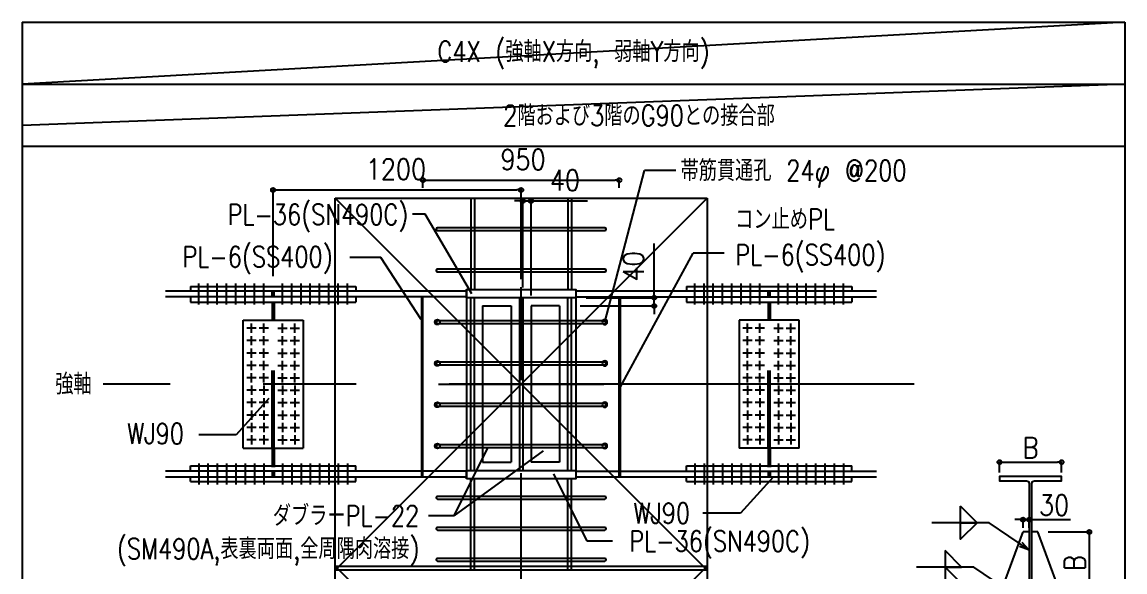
# Model space of a CAD drawing. Extents: x -668440 to 1010955, y -1678500 to 210463.
# Drawn here: x -528886 to -475522, y -465900 to -439287 of the extents above; entities that cross this region are included whole.
import ezdxf
from ezdxf.enums import TextEntityAlignment as Align

# ---------------------------------------------------------------- set-up
doc = ezdxf.new("R2010")
doc.units = 0
doc.header["$MEASUREMENT"] = 0
doc.linetypes.add('CENTER', pattern=[2, 1.25, -0.25, 0.25, -0.25])
doc.linetypes.add('DASHED1', pattern=[2.5, 1.25, -1.25])
doc.layers.get('0').update_dxf_attribs({"color": 3, "linetype": 'CONTINUOUS'})
doc.layers.get('Defpoints').update_dxf_attribs({"color": 251, "linetype": 'CONTINUOUS'})
for name, color, linetype in [('RC鉄筋', 4, 'CONTINUOUS'), ('RC鉄筋文字', 4, 'CONTINUOUS'), ('Sプレート', 1, 'CONTINUOUS'), ('Sプレート文字', 1, 'CONTINUOUS'), ('Sボルト', 2, 'CONTINUOUS'), ('S大梁', 4, 'CONTINUOUS'), ('S柱', 4, 'CONTINUOUS'), ('寸法', 3, 'CONTINUOUS'), ('注記', 3, 'CONTINUOUS'), ('通り芯', 3, 'CENTER')]:
    doc.layers.add(name, color=color, linetype=linetype)
doc.styles.add('DRACAD', font='txt', dxfattribs={"width": 0.85, "bigfont": 'extfont2'})
doc.dimstyles.new('MYDIM', dxfattribs={"dimtxt": 120, "dimasz": 20, "dimexe": 1.25, "dimexo": 50, "dimgap": 50, "dimtad": 1, "dimdec": 4, "dimdsep": 46, "dimtxsty": 'DRACAD', "dimblk": 'ORIGIN', "dimcen": 2.5, "dimadec": 0, "dimazin": 0, "dimtfac": 1, "dimtdec": 4, "dimtmove": 0, "dimatfit": 3, "dimfxl": 1, "dimtolj": 1, "dimtzin": 0, "dimarcsym": 0})

# ---------------------------------------------------------------- blocks, each defined once
blk = doc.blocks.new('_ORIGIN')
at = {"color": 0, "linetype": 'ByBlock', "lineweight": -2}
blk.add_line((0, 0), (-1, 0), dxfattribs=at)
blk.add_circle((0, 0), 0.5, dxfattribs=at)
blk = doc.blocks.new('*D8109')
at = {"layer": 'Defpoints', "color": 0}
for p in [(-183185.3, -397987.5), (-184385.3, -398455.4), (-183185.3, -398469)]:
    blk.add_point(p, dxfattribs=at)
at = {"layer": '寸法', "color": 0, "lineweight": -2}
for p, q in [((-184385.3, -398405.4), (-184385.3, -397986.2)), ((-184365.3, -397987.5), (-183205.3, -397987.5)), ((-183185.3, -398419), (-183185.3, -397986.2))]:
    blk.add_line(p, q, dxfattribs=at)
at = {"layer": '寸法', "color": 0, "linetype": 'ByBlock', "lineweight": -2, "xscale": 20, "yscale": 20, "zscale": 20, "rotation": 180}
blk.add_blockref('_ORIGIN', (-184385.3, -397987.5), dxfattribs=at)
at = {"layer": '寸法', "color": 0, "linetype": 'ByBlock', "lineweight": -2, "xscale": 20, "yscale": 20, "zscale": 20}
blk.add_blockref('_ORIGIN', (-183185.3, -397987.5), dxfattribs=at)
at = {"layer": '寸法', "color": 0, "insert": (-183790.9, -397887.5), "char_height": 100, "attachment_point": 5, "style": 'DRACAD'}
blk.add_mtext('\\A1;1200', dxfattribs=at)
blk = doc.blocks.new('*D8111')
at = {"layer": 'Defpoints', "color": 0}
for p in [(-183137.3, -398041), (-183177.3, -398509), (-183137.3, -398549)]:
    blk.add_point(p, dxfattribs=at)
at = {"layer": '寸法', "color": 0, "lineweight": -2}
for p, q in [((-183197.3, -398041), (-183217.3, -398041)), ((-183177.3, -398459), (-183177.3, -398039.8)), ((-183177.3, -398041), (-183137.3, -398041)), ((-183137.3, -398499), (-183137.3, -398039.8)), ((-183117.3, -398041), (-182863.3, -398041))]:
    blk.add_line(p, q, dxfattribs=at)
at = {"layer": '寸法', "color": 0, "linetype": 'ByBlock', "lineweight": -2, "xscale": 20, "yscale": 20, "zscale": 20}
blk.add_blockref('_ORIGIN', (-183177.3, -398041), dxfattribs=at)
at = {"layer": '寸法', "color": 0, "linetype": 'ByBlock', "lineweight": -2, "xscale": 20, "yscale": 20, "zscale": 20, "rotation": 180}
blk.add_blockref('_ORIGIN', (-183137.3, -398041), dxfattribs=at)
at = {"layer": '寸法', "color": 0, "insert": (-182973.3, -397941), "char_height": 100, "attachment_point": 5, "style": 'DRACAD'}
blk.add_mtext('\\A1;40', dxfattribs=at)
blk = doc.blocks.new('*D8112')
at = {"layer": 'Defpoints', "color": 0}
for p in [(-182921.3, -398509), (-182541.5, -398509), (-182950.3, -398549)]:
    blk.add_point(p, dxfattribs=at)
at = {"layer": '寸法', "color": 0, "lineweight": -2}
for p, q in [((-182541.5, -398489), (-182541.5, -398247.3)), ((-182871.3, -398509), (-182540.3, -398509)), ((-182541.5, -398549), (-182541.5, -398509)), ((-182900.3, -398549), (-182540.3, -398549)), ((-182541.5, -398569), (-182541.5, -398589))]:
    blk.add_line(p, q, dxfattribs=at)
at = {"layer": '寸法', "color": 0, "linetype": 'ByBlock', "lineweight": -2, "xscale": 20, "yscale": 20, "zscale": 20}
for p, rotation in [((-182541.5, -398509), 270), ((-182541.5, -398549), 90)]:
    blk.add_blockref('_ORIGIN', p, dxfattribs=dict(at, rotation=rotation))
at = {"layer": '寸法', "color": 0, "insert": (-182641.5, -398357.3), "char_height": 100, "attachment_point": 5, "rotation": 90, "style": 'DRACAD'}
blk.add_mtext('\\A1;40', dxfattribs=at)
blk = doc.blocks.new('*D8114')
at = {"layer": 'Defpoints', "color": 0}
for p in [(-182710.3, -397940.2), (-183660.3, -398027), (-182710.3, -398027)]:
    blk.add_point(p, dxfattribs=at)
at = {"layer": '寸法', "color": 0, "lineweight": -2}
for p, q in [((-183660.3, -397977), (-183660.3, -397939)), ((-183640.3, -397940.2), (-182730.3, -397940.2)), ((-182710.3, -397977), (-182710.3, -397939))]:
    blk.add_line(p, q, dxfattribs=at)
at = {"layer": '寸法', "color": 0, "linetype": 'ByBlock', "lineweight": -2, "xscale": 20, "yscale": 20, "zscale": 20, "rotation": 180}
blk.add_blockref('_ORIGIN', (-183660.3, -397940.2), dxfattribs=at)
at = {"layer": '寸法', "color": 0, "linetype": 'ByBlock', "lineweight": -2, "xscale": 20, "yscale": 20, "zscale": 20}
blk.add_blockref('_ORIGIN', (-182710.3, -397940.2), dxfattribs=at)
at = {"layer": '寸法', "color": 0, "insert": (-183175.9, -397840.2), "char_height": 100, "attachment_point": 5, "style": 'DRACAD'}
blk.add_mtext('\\A1;950', dxfattribs=at)
blk = doc.blocks.new('*D8115')
at = {"layer": 'Defpoints', "color": 0}
for p in [(-180726.4, -399582.9), (-180756.4, -399642.9), (-180726.4, -399642.9)]:
    blk.add_point(p, dxfattribs=at)
at = {"layer": '寸法', "color": 0, "lineweight": -2}
for p, q in [((-180776.4, -399582.9), (-180796.4, -399582.9)), ((-180756.4, -399622.9), (-180756.4, -399581.7)), ((-180756.4, -399582.9), (-180726.4, -399582.9)), ((-180726.4, -399622.9), (-180726.4, -399581.7)), ((-180706.4, -399582.9), (-180526.4, -399582.9))]:
    blk.add_line(p, q, dxfattribs=at)
at = {"layer": '寸法', "color": 0, "linetype": 'ByBlock', "lineweight": -2, "xscale": 20, "yscale": 20, "zscale": 20}
blk.add_blockref('_ORIGIN', (-180756.4, -399582.9), dxfattribs=at)
at = {"layer": '寸法', "color": 0, "linetype": 'ByBlock', "lineweight": -2, "xscale": 20, "yscale": 20, "zscale": 20, "rotation": 180}
blk.add_blockref('_ORIGIN', (-180726.4, -399582.9), dxfattribs=at)
at = {"layer": '寸法', "color": 0, "insert": (-180606.4, -399512.9), "char_height": 100, "attachment_point": 5, "style": 'DRACAD'}
blk.add_mtext('\\A1;30', dxfattribs=at)
blk = doc.blocks.new('*D8118')
at = {"layer": 'Defpoints', "color": 0}
for p in [(-180684.4, -399642.9), (-180585.4, -399942.9), (-180436.4, -399942.9)]:
    blk.add_point(p, dxfattribs=at)
at = {"layer": '寸法', "color": 0, "lineweight": -2}
for p, q in [((-180634.4, -399642.9), (-180435.2, -399642.9)), ((-180436.4, -399662.9), (-180436.4, -399922.9)), ((-180535.4, -399942.9), (-180435.2, -399942.9))]:
    blk.add_line(p, q, dxfattribs=at)
at = {"layer": '寸法', "color": 0, "linetype": 'ByBlock', "lineweight": -2, "xscale": 20, "yscale": 20, "zscale": 20}
for p, rotation in [((-180436.4, -399642.9), 90), ((-180436.4, -399942.9), 270)]:
    blk.add_blockref('_ORIGIN', p, dxfattribs=dict(at, rotation=rotation))
at = {"layer": '寸法', "color": 0, "insert": (-180506.4, -399792.9), "char_height": 100, "attachment_point": 5, "rotation": 90, "style": 'DRACAD'}
blk.add_mtext('\\A1;\\A1;B', dxfattribs=at)
blk = doc.blocks.new('*D8119')
at = {"layer": 'Defpoints', "color": 0}
for p in [(-180570.4, -399304.9), (-180870.4, -399374.9), (-180570.4, -399374.9)]:
    blk.add_point(p, dxfattribs=at)
at = {"layer": '寸法', "color": 0, "lineweight": -2}
for p, q in [((-180870.4, -399354.9), (-180870.4, -399303.7)), ((-180850.4, -399304.9), (-180590.4, -399304.9)), ((-180570.4, -399354.9), (-180570.4, -399303.7))]:
    blk.add_line(p, q, dxfattribs=at)
at = {"layer": '寸法', "color": 0, "linetype": 'ByBlock', "lineweight": -2, "xscale": 20, "yscale": 20, "zscale": 20, "rotation": 180}
blk.add_blockref('_ORIGIN', (-180870.4, -399304.9), dxfattribs=at)
at = {"layer": '寸法', "color": 0, "linetype": 'ByBlock', "lineweight": -2, "xscale": 20, "yscale": 20, "zscale": 20}
blk.add_blockref('_ORIGIN', (-180570.4, -399304.9), dxfattribs=at)
at = {"layer": '寸法', "color": 0, "insert": (-180720.4, -399234.9), "char_height": 100, "attachment_point": 5, "style": 'DRACAD'}
blk.add_mtext('\\A1;\\A1;B', dxfattribs=at)
blk = doc.blocks.new('*U8142')
at = {"layer": 'RC鉄筋'}
blk.add_lwpolyline([(405, 6.5), (-405, 6.5, 1), (-405, -6.5), (405, -6.5, 1)], format="xyb", close=True, dxfattribs=at)
blk = doc.blocks.new('*U8141')
for p in [(0, 200), (0, 0)]:
    blk.add_blockref('*U8142', p)
blk = doc.blocks.new('*U8146')
at = {"layer": 'S大梁'}
blk.add_circle((0, 0), 12, dxfattribs=at)
blk = doc.blocks.new('*U8145')
for p in [(0, 0), (0, -200), (0, -400), (0, -600)]:
    blk.add_blockref('*U8146', p)
blk = doc.blocks.new('*U8148')
at = {"layer": 'S大梁'}
blk.add_circle((0, 0), 12, dxfattribs=at)
blk = doc.blocks.new('*U8147')
for p in [(0, 0), (0, -200), (0, -400), (0, -600)]:
    blk.add_blockref('*U8148', p)
blk = doc.blocks.new('*U8150')
at = {"layer": 'RC鉄筋'}
for p, q in [((405, 6.5), (-405, 6.5)), ((-405, -6.5), (405, -6.5))]:
    blk.add_line(p, q, dxfattribs=at)
for centre, start, end in [((-405, 0), 90, 270), ((405, 0), 270, 90)]:
    blk.add_arc(centre, 6.5, start, end, dxfattribs=at)
blk = doc.blocks.new('*U8149')
for p in [(0, 0), (0, -200), (0, -400), (0, -600)]:
    blk.add_blockref('*U8150', p)
blk = doc.blocks.new('*U8156')
at = {"layer": 'RC鉄筋'}
blk.add_lwpolyline([(405, 6.5), (-405, 6.5, 1), (-405, -6.5), (405, -6.5, 1)], format="xyb", close=True, dxfattribs=at)
blk = doc.blocks.new('*U8155')
for p in [(0, 0), (0, -150), (0, -300)]:
    blk.add_blockref('*U8156', p)
blk = doc.blocks.new('剛接合部C4X')
at = {"layer": 'Defpoints'}
for p, q in [((-180263.60281, -397175), (-185600, -397475)), ((-180263.60281, -397475), (-185600, -397675)), ((-184085.31393, -398026.99305), (-182285.31393, -399826.99305)), ((-182285.31393, -398026.99305), (-184085.31393, -399826.99305)), ((-183449.31393, -398468.99305), (-183449.31393, -399384.99305)), ((-182921.31393, -398468.99305), (-182921.31393, -399384.99305)), ((-183585.31393, -398926.99305), (-182785.31393, -398926.99305)), ((-184085.31393, -399808.78978), (-182285.31393, -401608.78978)), ((-182285.31393, -399808.78978), (-184085.31393, -401608.78978))]:
    blk.add_line(p, q, dxfattribs=at)
for points in [[(-182285.31393, -398026.99305), (-182285.31393, -401608.78978), (-184085.31393, -401608.78978), (-184085.31393, -398026.99305)], [(-184085.31393, -398026.99305), (-182285.31393, -398026.99305)], [(-184085.31393, -399808.78978), (-182285.31393, -399808.78978)], [(-182285.31393, -399826.99305), (-184085.31393, -399826.99305)]]:
    blk.add_lwpolyline(points, dxfattribs=at)
at = {"layer": 'RC鉄筋文字'}
for p in [(-182780.31393, -398626.99314), (-182437.40792, -397893.51862, -232.03379)]:
    blk.add_line(p, (-182587.56334, -397893.51862, 327.96621), dxfattribs=at)
at = {"layer": 'Sプレート', "linetype": 'Continuous'}
for p, q in [((-184785.31393, -398455.42478), (-183985.31607, -398455.42478)), ((-182385.31394, -398455.42478), (-181585.31608, -398455.42478)), ((-184785.31393, -398505.42486), (-184785.31393, -398530.42484)), ((-183985.31607, -398505.42486), (-183985.31607, -398530.42484)), ((-182385.31394, -398505.42486), (-182385.31394, -398530.42484)), ((-181585.31608, -398505.42486), (-181585.31608, -398530.42484)), ((-184785.31393, -398530.42484), (-183985.31607, -398530.42484)), ((-182385.31394, -398530.42484), (-181585.31608, -398530.42484)), ((-184530.31394, -398616.99312), (-184240.31393, -398616.99312)), ((-184530.3139, -399236.99297), (-184530.31394, -398616.99312)), ((-184240.31393, -398616.99312), (-184240.31393, -399236.99297)), ((-181840.31393, -398616.99312), (-182130.31394, -398616.99312)), ((-182130.31394, -398616.99312), (-182130.31394, -399236.99297)), ((-181840.31397, -399236.99297), (-181840.31393, -398616.99312)), ((-184530.31394, -399236.99297), (-184240.31393, -399236.99297)), ((-181840.31393, -399236.99297), (-182130.31394, -399236.99297)), ((-184785.31393, -399323.56125), (-183985.31607, -399323.56125)), ((-184785.31393, -399348.56123), (-184785.31393, -399323.56125)), ((-183985.31607, -399348.56123), (-183985.31607, -399323.56125)), ((-182385.31394, -399323.56125), (-181585.31608, -399323.56125)), ((-182385.31394, -399348.56123), (-182385.31394, -399323.56125)), ((-181585.31608, -399348.56123), (-181585.31608, -399323.56125)), ((-184785.31393, -399398.56131), (-183985.31607, -399398.56131)), ((-182385.31394, -399398.56131), (-181585.31608, -399398.56131))]:
    blk.add_line(p, q, dxfattribs=at)
at = {"layer": 'Sプレート'}
for p, q in [((-184785.31393, -398455.42478), (-184785.31393, -398477.42476)), ((-183985.31607, -398455.42478), (-183985.31607, -398477.42476)), ((-182385.31394, -398455.42478), (-182385.31394, -398477.42476)), ((-181585.31608, -398455.42478), (-181585.31608, -398477.42476)), ((-183666.31393, -399376.99305), (-183666.31393, -398504.99314)), ((-183660.31393, -399376.99305), (-183660.31393, -398504.99314)), ((-183193.31393, -398508.99305), (-183193.31393, -399344.99305)), ((-183177.31393, -398508.99305), (-183177.31393, -399344.99305)), ((-182710.31393, -399376.99305), (-182710.31393, -398504.99314)), ((-182704.31393, -399376.99305), (-182704.31393, -398504.99314)), ((-183371.31393, -398548.99305), (-183233.31393, -398548.99305)), ((-183371.31393, -398548.99305), (-183371.31393, -399304.99305)), ((-183233.31393, -398548.99305), (-183233.31393, -399304.99305)), ((-182999.31393, -398548.99305), (-183137.31393, -398548.99305)), ((-183137.31393, -398548.99305), (-183137.31393, -399304.99305)), ((-182999.31393, -398548.99305), (-182999.31393, -399304.99305)), ((-183371.31393, -399304.99305), (-183233.31393, -399304.99305)), ((-182999.31393, -399304.99305), (-183137.31393, -399304.99305)), ((-184785.31393, -399398.56131), (-184785.31393, -399376.56133)), ((-183985.31607, -399398.56131), (-183985.31607, -399376.56133)), ((-182385.31394, -399398.56131), (-182385.31394, -399376.56133)), ((-181585.31608, -399398.56131), (-181585.31608, -399376.56133)), ((-180855.41052, -399912.90934), (-180756.41052, -399642.90934)), ((-180726.41052, -399642.90934), (-180756.41052, -399642.90934)), ((-180684.41052, -399642.90934), (-180714.41052, -399642.90934)), ((-180585.41052, -399912.90934), (-180684.41052, -399642.90934))]:
    blk.add_line(p, q, dxfattribs=at)
for points in [[(-183449.31393, -398508.99305), (-183449.31393, -398468.99305), (-182921.31393, -398468.99305), (-182921.31393, -398508.99305)], [(-183449.31393, -399384.99305), (-183449.31393, -399344.99305), (-182921.31393, -399344.99305), (-182921.31393, -399384.99305)]]:
    blk.add_lwpolyline(points, close=True, dxfattribs=at)
at = {"layer": 'Sプレート文字'}
for p, q in [((-183650.12738, -398104.5455), (-183711.20509, -398104.5455)), ((-183424.25289, -398490.9469), (-183650.12738, -398104.5455)), ((-182704.31393, -398940.99309), (-182352.41623, -398294.18256, 280)), ((-182202.26082, -398294.18256, -280), (-182352.41623, -398294.18256, 280)), ((-183863.98668, -398314.11726, -280), (-184014.1421, -398314.11726, 280)), ((-183668.60614, -398614.58232), (-183863.98668, -398314.11726, -280)), ((-183347.74679, -399235.24089), (-183510.91999, -399565.20028)), ((-183077.9046, -399250.24089), (-183510.91999, -399565.20028)), ((-182864.88131, -399686.63524), (-183027.72589, -399361.63524)), ((-183510.91999, -399565.20028), (-183633.0754, -399565.20028)), ((-182742.72589, -399686.63524), (-182864.88131, -399686.63524))]:
    blk.add_line(p, q, dxfattribs=at)
at = {"layer": 'Sボルト', "linetype": 'Continuous'}
for p, q in [((-184745.31393, -398542.42484), (-184745.31393, -398440.92474)), ((-184700.31393, -398542.42484), (-184700.31393, -398440.92474)), ((-184655.31394, -398542.42484), (-184655.31394, -398440.92474)), ((-184610.31394, -398542.42484), (-184610.31394, -398440.92474)), ((-184565.31395, -398542.42484), (-184565.31395, -398440.92474)), ((-184520.31396, -398542.42484), (-184520.31396, -398440.92474)), ((-184475.31396, -398542.42484), (-184475.31396, -398440.92474)), ((-184430.31397, -398542.42484), (-184430.31397, -398440.92474)), ((-184340.31402, -398542.42484), (-184340.31402, -398440.92474)), ((-184295.31403, -398542.42484), (-184295.31403, -398440.92474)), ((-184250.31403, -398542.42484), (-184250.31403, -398440.92474)), ((-184205.31404, -398542.42484), (-184205.31404, -398440.92474)), ((-184160.31405, -398542.42484), (-184160.31405, -398440.92474)), ((-184115.31405, -398542.42484), (-184115.31405, -398440.92474)), ((-184070.31406, -398542.42484), (-184070.31406, -398440.92474)), ((-184025.31608, -398542.42484), (-184025.31608, -398440.92474)), ((-182345.31393, -398542.42484), (-182345.31393, -398440.92474)), ((-182300.31394, -398542.42484), (-182300.31394, -398440.92474)), ((-182255.31394, -398542.42484), (-182255.31394, -398440.92474)), ((-182210.31395, -398542.42484), (-182210.31395, -398440.92474)), ((-182165.31395, -398542.42484), (-182165.31395, -398440.92474)), ((-182120.31396, -398542.42484), (-182120.31396, -398440.92474)), ((-182075.31397, -398542.42484), (-182075.31397, -398440.92474)), ((-182030.31397, -398542.42484), (-182030.31397, -398440.92474)), ((-181940.31403, -398542.42484), (-181940.31403, -398440.92474)), ((-181895.31403, -398542.42484), (-181895.31403, -398440.92474)), ((-181850.31404, -398542.42484), (-181850.31404, -398440.92474)), ((-181805.31404, -398542.42484), (-181805.31404, -398440.92474)), ((-181760.31405, -398542.42484), (-181760.31405, -398440.92474)), ((-181715.31406, -398542.42484), (-181715.31406, -398440.92474)), ((-181670.31406, -398542.42484), (-181670.31406, -398440.92474)), ((-181625.31608, -398542.42484), (-181625.31608, -398440.92474)), ((-184467.8139, -398656.99291), (-184512.81387, -398656.99291)), ((-184490.31388, -398679.49299), (-184490.31388, -398634.49302)), ((-184407.8139, -398656.99291), (-184452.81387, -398656.99291)), ((-184430.31388, -398679.49299), (-184430.31388, -398634.49302)), ((-184362.81397, -398656.99291), (-184317.81399, -398656.99291)), ((-184340.31398, -398679.49299), (-184340.31398, -398634.49302)), ((-184302.81397, -398656.99291), (-184257.81399, -398656.99291)), ((-184280.31398, -398679.49299), (-184280.31398, -398634.49302)), ((-182067.8139, -398656.99291), (-182112.81387, -398656.99291)), ((-182090.31389, -398679.49299), (-182090.31389, -398634.49302)), ((-182007.8139, -398656.99291), (-182052.81387, -398656.99291)), ((-182030.31389, -398679.49299), (-182030.31389, -398634.49302)), ((-181962.81397, -398656.99291), (-181917.814, -398656.99291)), ((-181940.31398, -398679.49299), (-181940.31398, -398634.49302)), ((-181902.81397, -398656.99291), (-181857.814, -398656.99291)), ((-181880.31398, -398679.49299), (-181880.31398, -398634.49302)), ((-184467.8139, -398716.99291), (-184512.81387, -398716.99291)), ((-184490.31388, -398739.49299), (-184490.31388, -398694.49302)), ((-184407.8139, -398716.99291), (-184452.81387, -398716.99291)), ((-184430.31388, -398739.49299), (-184430.31388, -398694.49302)), ((-184362.81397, -398716.99291), (-184317.81399, -398716.99291)), ((-184340.31398, -398739.49299), (-184340.31398, -398694.49302)), ((-184302.81397, -398716.99291), (-184257.81399, -398716.99291)), ((-184280.31398, -398739.49299), (-184280.31398, -398694.49302)), ((-182067.8139, -398716.99291), (-182112.81387, -398716.99291)), ((-182090.31389, -398739.49299), (-182090.31389, -398694.49302)), ((-182007.8139, -398716.99291), (-182052.81387, -398716.99291)), ((-182030.31389, -398739.49299), (-182030.31389, -398694.49302)), ((-181962.81397, -398716.99291), (-181917.814, -398716.99291)), ((-181940.31398, -398739.49299), (-181940.31398, -398694.49302)), ((-181902.81397, -398716.99291), (-181857.814, -398716.99291)), ((-181880.31398, -398739.49299), (-181880.31398, -398694.49302)), ((-184467.8139, -398776.993), (-184512.81387, -398776.993)), ((-184490.31388, -398799.49308), (-184490.31388, -398754.4931)), ((-184407.8139, -398776.993), (-184452.81387, -398776.993)), ((-184430.31388, -398799.49308), (-184430.31388, -398754.4931)), ((-184362.81397, -398776.993), (-184317.81399, -398776.993)), ((-184340.31398, -398799.49308), (-184340.31398, -398754.4931)), ((-184302.81397, -398776.993), (-184257.81399, -398776.993)), ((-184280.31398, -398799.49308), (-184280.31398, -398754.4931)), ((-182067.8139, -398776.993), (-182112.81387, -398776.993)), ((-182090.31389, -398799.49308), (-182090.31389, -398754.4931)), ((-182007.8139, -398776.993), (-182052.81387, -398776.993)), ((-182030.31389, -398799.49308), (-182030.31389, -398754.4931)), ((-181962.81397, -398776.993), (-181917.814, -398776.993)), ((-181940.31398, -398799.49308), (-181940.31398, -398754.4931)), ((-181902.81397, -398776.993), (-181857.814, -398776.993)), ((-181880.31398, -398799.49308), (-181880.31398, -398754.4931)), ((-184467.8139, -398836.993), (-184512.81387, -398836.993)), ((-184490.31388, -398859.49308), (-184490.31388, -398814.4931)), ((-184407.8139, -398836.993), (-184452.81387, -398836.993)), ((-184430.31388, -398859.49308), (-184430.31388, -398814.4931)), ((-184362.81397, -398836.993), (-184317.81399, -398836.993)), ((-184340.31398, -398859.49308), (-184340.31398, -398814.4931)), ((-184302.81397, -398836.993), (-184257.81399, -398836.993)), ((-184280.31398, -398859.49308), (-184280.31398, -398814.4931)), ((-182067.8139, -398836.993), (-182112.81387, -398836.993)), ((-182090.31389, -398859.49308), (-182090.31389, -398814.4931)), ((-182007.8139, -398836.993), (-182052.81387, -398836.993)), ((-182030.31389, -398859.49308), (-182030.31389, -398814.4931)), ((-181962.81397, -398836.993), (-181917.814, -398836.993)), ((-181940.31398, -398859.49308), (-181940.31398, -398814.4931)), ((-181902.81397, -398836.993), (-181857.814, -398836.993)), ((-181880.31398, -398859.49308), (-181880.31398, -398814.4931)), ((-184490.31388, -398919.49308), (-184490.31388, -398874.4931)), ((-184430.31388, -398919.49308), (-184430.31388, -398874.4931)), ((-184340.31398, -398919.49308), (-184340.31398, -398874.4931)), ((-184280.31398, -398919.49308), (-184280.31398, -398874.4931)), ((-182090.31389, -398919.49308), (-182090.31389, -398874.4931)), ((-182030.31389, -398919.49308), (-182030.31389, -398874.4931)), ((-181940.31398, -398919.49308), (-181940.31398, -398874.4931)), ((-181880.31398, -398919.49308), (-181880.31398, -398874.4931)), ((-184467.8139, -398896.993), (-184512.81387, -398896.993)), ((-184490.31388, -398934.49302), (-184490.31388, -398979.49299)), ((-184407.8139, -398896.993), (-184452.81387, -398896.993)), ((-184430.31388, -398934.49302), (-184430.31388, -398979.49299)), ((-184362.81397, -398896.993), (-184317.81399, -398896.993)), ((-184340.31398, -398934.49302), (-184340.31398, -398979.49299)), ((-184302.81397, -398896.993), (-184257.81399, -398896.993)), ((-184280.31398, -398934.49302), (-184280.31398, -398979.49299)), ((-182067.8139, -398896.993), (-182112.81387, -398896.993)), ((-182090.31389, -398934.49302), (-182090.31389, -398979.49299)), ((-182007.8139, -398896.993), (-182052.81387, -398896.993)), ((-182030.31389, -398934.49302), (-182030.31389, -398979.49299)), ((-181962.81397, -398896.993), (-181917.814, -398896.993)), ((-181940.31398, -398934.49302), (-181940.31398, -398979.49299)), ((-181902.81397, -398896.993), (-181857.814, -398896.993)), ((-181880.31398, -398934.49302), (-181880.31398, -398979.49299)), ((-184467.8139, -398956.99309), (-184512.81387, -398956.99309)), ((-184490.31388, -398994.49302), (-184490.31388, -399039.49299)), ((-184407.8139, -398956.99309), (-184452.81387, -398956.99309)), ((-184430.31388, -398994.49302), (-184430.31388, -399039.49299)), ((-184362.81397, -398956.99309), (-184317.81399, -398956.99309)), ((-184340.31398, -398994.49302), (-184340.31398, -399039.49299)), ((-184302.81397, -398956.99309), (-184257.81399, -398956.99309)), ((-184280.31398, -398994.49302), (-184280.31398, -399039.49299)), ((-182067.8139, -398956.99309), (-182112.81387, -398956.99309)), ((-182090.31389, -398994.49302), (-182090.31389, -399039.49299)), ((-182007.8139, -398956.99309), (-182052.81387, -398956.99309)), ((-182030.31389, -398994.49302), (-182030.31389, -399039.49299)), ((-181962.81397, -398956.99309), (-181917.814, -398956.99309)), ((-181940.31398, -398994.49302), (-181940.31398, -399039.49299)), ((-181902.81397, -398956.99309), (-181857.814, -398956.99309)), ((-181880.31398, -398994.49302), (-181880.31398, -399039.49299)), ((-184467.8139, -399016.99309), (-184512.81387, -399016.99309)), ((-184490.31388, -399054.49302), (-184490.31388, -399099.49299)), ((-184407.8139, -399016.99309), (-184452.81387, -399016.99309)), ((-184430.31388, -399054.49302), (-184430.31388, -399099.49299)), ((-184362.81397, -399016.99309), (-184317.81399, -399016.99309)), ((-184340.31398, -399054.49302), (-184340.31398, -399099.49299)), ((-184302.81397, -399016.99309), (-184257.81399, -399016.99309)), ((-184280.31398, -399054.49302), (-184280.31398, -399099.49299)), ((-182067.8139, -399016.99309), (-182112.81387, -399016.99309)), ((-182090.31389, -399054.49302), (-182090.31389, -399099.49299)), ((-182007.8139, -399016.99309), (-182052.81387, -399016.99309)), ((-182030.31389, -399054.49302), (-182030.31389, -399099.49299)), ((-181962.81397, -399016.99309), (-181917.814, -399016.99309)), ((-181940.31398, -399054.49302), (-181940.31398, -399099.49299)), ((-181902.81397, -399016.99309), (-181857.814, -399016.99309)), ((-181880.31398, -399054.49302), (-181880.31398, -399099.49299)), ((-184467.8139, -399076.99309), (-184512.81387, -399076.99309)), ((-184407.8139, -399076.99309), (-184452.81387, -399076.99309)), ((-184362.81397, -399076.99309), (-184317.81399, -399076.99309)), ((-184302.81397, -399076.99309), (-184257.81399, -399076.99309)), ((-182067.8139, -399076.99309), (-182112.81387, -399076.99309)), ((-182007.8139, -399076.99309), (-182052.81387, -399076.99309)), ((-181962.81397, -399076.99309), (-181917.814, -399076.99309)), ((-181902.81397, -399076.99309), (-181857.814, -399076.99309)), ((-184467.8139, -399136.99318), (-184512.81387, -399136.99318)), ((-184490.31388, -399114.4931), (-184490.31388, -399159.49308)), ((-184407.8139, -399136.99318), (-184452.81387, -399136.99318)), ((-184430.31388, -399114.4931), (-184430.31388, -399159.49308)), ((-184362.81397, -399136.99318), (-184317.81399, -399136.99318)), ((-184340.31398, -399114.4931), (-184340.31398, -399159.49308)), ((-184302.81397, -399136.99318), (-184257.81399, -399136.99318)), ((-184280.31398, -399114.4931), (-184280.31398, -399159.49308)), ((-182067.8139, -399136.99318), (-182112.81387, -399136.99318)), ((-182090.31389, -399114.4931), (-182090.31389, -399159.49308)), ((-182007.8139, -399136.99318), (-182052.81387, -399136.99318)), ((-182030.31389, -399114.4931), (-182030.31389, -399159.49308)), ((-181962.81397, -399136.99318), (-181917.814, -399136.99318)), ((-181940.31398, -399114.4931), (-181940.31398, -399159.49308)), ((-181902.81397, -399136.99318), (-181857.814, -399136.99318)), ((-181880.31398, -399114.4931), (-181880.31398, -399159.49308)), ((-184467.8139, -399196.99318), (-184512.81387, -399196.99318)), ((-184490.31388, -399174.4931), (-184490.31388, -399219.49308)), ((-184407.8139, -399196.99318), (-184452.81387, -399196.99318)), ((-184430.31388, -399174.4931), (-184430.31388, -399219.49308)), ((-184362.81397, -399196.99318), (-184317.81399, -399196.99318)), ((-184340.31398, -399174.4931), (-184340.31398, -399219.49308)), ((-184302.81397, -399196.99318), (-184257.81399, -399196.99318)), ((-184280.31398, -399174.4931), (-184280.31398, -399219.49308)), ((-182067.8139, -399196.99318), (-182112.81387, -399196.99318)), ((-182090.31389, -399174.4931), (-182090.31389, -399219.49308)), ((-182007.8139, -399196.99318), (-182052.81387, -399196.99318)), ((-182030.31389, -399174.4931), (-182030.31389, -399219.49308)), ((-181962.81397, -399196.99318), (-181917.814, -399196.99318)), ((-181940.31398, -399174.4931), (-181940.31398, -399219.49308)), ((-181902.81397, -399196.99318), (-181857.814, -399196.99318)), ((-181880.31398, -399174.4931), (-181880.31398, -399219.49308)), ((-184745.31393, -399311.56125), (-184745.31393, -399413.06135)), ((-184700.31393, -399311.56125), (-184700.31393, -399413.06135)), ((-184655.31394, -399311.56125), (-184655.31394, -399413.06135)), ((-184610.31394, -399311.56125), (-184610.31394, -399413.06135)), ((-184565.31395, -399311.56125), (-184565.31395, -399413.06135)), ((-184520.31396, -399311.56125), (-184520.31396, -399413.06135)), ((-184475.31396, -399311.56125), (-184475.31396, -399413.06135)), ((-184430.31397, -399311.56125), (-184430.31397, -399413.06135)), ((-184340.31402, -399311.56125), (-184340.31402, -399413.06135)), ((-184295.31403, -399311.56125), (-184295.31403, -399413.06135)), ((-184250.31403, -399311.56125), (-184250.31403, -399413.06135)), ((-184205.31404, -399311.56125), (-184205.31404, -399413.06135)), ((-184160.31405, -399311.56125), (-184160.31405, -399413.06135)), ((-184115.31405, -399311.56125), (-184115.31405, -399413.06135)), ((-184070.31406, -399311.56125), (-184070.31406, -399413.06135)), ((-184025.31608, -399311.56125), (-184025.31608, -399413.06135)), ((-182345.31393, -399311.56125), (-182345.31393, -399413.06135)), ((-182300.31394, -399311.56125), (-182300.31394, -399413.06135)), ((-182255.31394, -399311.56125), (-182255.31394, -399413.06135)), ((-182210.31395, -399311.56125), (-182210.31395, -399413.06135)), ((-182165.31395, -399311.56125), (-182165.31395, -399413.06135)), ((-182120.31396, -399311.56125), (-182120.31396, -399413.06135)), ((-182075.31397, -399311.56125), (-182075.31397, -399413.06135)), ((-182030.31397, -399311.56125), (-182030.31397, -399413.06135)), ((-181940.31403, -399311.56125), (-181940.31403, -399413.06135)), ((-181895.31403, -399311.56125), (-181895.31403, -399413.06135)), ((-181850.31404, -399311.56125), (-181850.31404, -399413.06135)), ((-181805.31404, -399311.56125), (-181805.31404, -399413.06135)), ((-181760.31405, -399311.56125), (-181760.31405, -399413.06135)), ((-181715.31406, -399311.56125), (-181715.31406, -399413.06135)), ((-181670.31406, -399311.56125), (-181670.31406, -399413.06135)), ((-181625.31608, -399311.56125), (-181625.31608, -399413.06135))]:
    blk.add_line(p, q, dxfattribs=at)
at = {"layer": 'S大梁'}
for p, q in [((-183449.31393, -398476.99305), (-184905.31393, -398476.99305)), ((-183449.31393, -398504.99314), (-184905.31393, -398504.99314)), ((-181465.31393, -398476.99305), (-182921.31393, -398476.99305)), ((-182921.31393, -398504.99314), (-181465.31393, -398504.99314)), ((-184390.31394, -398526.99312), (-184390.31394, -398616.99312)), ((-184380.31393, -398526.99312), (-184380.31393, -398616.99312)), ((-181990.31394, -398526.99312), (-181990.31394, -398616.99312)), ((-181980.31393, -398526.99312), (-181980.31393, -398616.99312)), ((-184390.31398, -399236.99297), (-184390.31398, -399329.99297)), ((-184380.31397, -399236.99297), (-184380.31397, -399329.99297)), ((-181990.3139, -399236.99297), (-181990.3139, -399329.99297)), ((-181980.31388, -399236.99297), (-181980.31388, -399329.99297)), ((-183449.31393, -399348.8277), (-184905.31393, -399348.8277)), ((-182921.31393, -399348.8277), (-181465.31393, -399348.8277)), ((-183449.31393, -399376.99305), (-184905.31393, -399376.99305)), ((-181465.31393, -399376.99305), (-182921.31393, -399376.99305))]:
    blk.add_line(p, q, dxfattribs=at)
at = {"layer": 'S大梁', "linetype": 'Continuous'}
for p, q in [((-184390.31396, -398505.42486), (-184390.31396, -398477.42476)), ((-184380.31394, -398505.42486), (-184380.31394, -398477.42476)), ((-181990.31396, -398505.42486), (-181990.31396, -398477.42476)), ((-181980.31395, -398505.42486), (-181980.31395, -398477.42476)), ((-184390.31396, -398527.42484), (-184390.31396, -398571.99312)), ((-184380.31394, -398527.42484), (-184380.31394, -398571.99312)), ((-181990.31396, -398527.42484), (-181990.31396, -398571.99312)), ((-181980.31395, -398527.42484), (-181980.31395, -398571.99312)), ((-184390.31396, -399348.56123), (-184390.31396, -399376.56133)), ((-184380.31394, -399348.56123), (-184380.31394, -399376.56133)), ((-181990.31396, -399348.56123), (-181990.31396, -399376.56133)), ((-181980.31395, -399348.56123), (-181980.31395, -399376.56133))]:
    blk.add_line(p, q, dxfattribs=at)
at = {"layer": 'S大梁', "linetype": 'DASHED1', "ltscale": 300}
for p, q in [((-184390.31397, -399236.99297), (-184390.31397, -398616.99312)), ((-184380.31396, -399236.99297), (-184380.31394, -398616.99312)), ((-181990.31397, -399236.99297), (-181990.31397, -398616.99312)), ((-181980.31396, -399236.99297), (-181980.31394, -398616.99312))]:
    blk.add_line(p, q, dxfattribs=at)
at = {"layer": 'S大梁'}
blk.add_lwpolyline([(-180714.41052, -399407.90934), (-180710.60291, -399398.71695), (-180701.41052, -399394.90934), (-180570.41052, -399394.90934), (-180570.41052, -399374.90934), (-180870.41052, -399374.90934), (-180870.41052, -399394.90934), (-180739.41052, -399394.90934), (-180730.21813, -399398.71695), (-180726.41052, -399407.90934), (-180726.41052, -399929.90934), (-180730.21813, -399939.10173), (-180739.41052, -399942.90934), (-180870.41052, -399942.90934), (-180870.41052, -399962.90934), (-180570.41052, -399962.90934), (-180570.41052, -399942.90934), (-180701.41052, -399942.90934), (-180710.60291, -399939.10173), (-180714.41052, -399929.90934)], close=True, dxfattribs=at)
at = {"layer": 'S柱'}
for p, q in [((-183429.31393, -398026.99305), (-183429.31393, -398468.99305)), ((-183411.31393, -398026.99305), (-183411.31393, -398468.99305)), ((-182959.31393, -398026.99305), (-182959.31393, -398468.99305)), ((-182941.31393, -398026.99305), (-182941.31393, -398468.99305)), ((-183429.31393, -399344.99305), (-183429.31393, -398508.99305)), ((-183411.31393, -399344.99305), (-183411.31393, -398508.99305)), ((-182959.31393, -399344.99305), (-182959.31393, -398508.99305)), ((-182941.31393, -399344.99305), (-182941.31393, -398508.99305)), ((-183429.31393, -399826.99305), (-183429.31393, -399384.99305)), ((-183411.31393, -399826.99305), (-183411.31393, -399384.99305)), ((-182959.31393, -399826.99305), (-182959.31393, -399384.99305)), ((-182941.31393, -399826.99305), (-182941.31393, -399384.99305))]:
    blk.add_line(p, q, dxfattribs=at)
at = {"layer": '注記'}
for p, q in [((-185600, -397175), (-185600, -409174.88829)), ((-185600, -397175), (-180263.60281, -397175)), ((-180263.60281, -397175), (-180263.60281, -409174.88829)), ((-185600, -397475), (-180263.60281, -397475)), ((-185600, -397775), (-180263.60281, -397775)), ((-184405.31393, -398997.04834), (-184563.24162, -399172.59019)), ((-184563.24162, -399172.59019), (-184745.39703, -399172.59019)), ((-181965.31393, -399376.99305), (-182123.24162, -399552.5349)), ((-182123.24162, -399552.5349), (-182305.39703, -399552.5349))]:
    blk.add_line(p, q, dxfattribs=at)
at = {"layer": '注記', "linetype": 'ByBlock', "lineweight": -2}
blk.add_line((-180762.7876, -399691.79921), (-180730.32483, -399728.04711), dxfattribs=at)
at = {"layer": '注記'}
for points in [[(-181059.32483, -399598.04711), (-180979.32483, -399598.04711), (-181059.32483, -399518.04711)], [(-180979.32483, -399598.04711), (-181059.32483, -399678.04711), (-181059.32483, -399518.04711)], [(-181053.91052, -399892.90934), (-181133.91052, -399812.90934), (-181133.91052, -399892.90934)]]:
    blk.add_lwpolyline(points, dxfattribs=at)
at = {"layer": '注記', "linetype": 'ByBlock', "lineweight": -2}
for points in [[(-180773.77274, -399710.98434), (-180730.32483, -399728.04711), (-180920.32483, -399598.04711), (-181198.32483, -399598.04711)], [(-180848.35843, -399925.84657), (-180804.91052, -399942.90934), (-180994.91052, -399812.90934), (-181272.91052, -399812.90934)]]:
    blk.add_lwpolyline(points, dxfattribs=at)
at = {"layer": '注記'}
blk.add_lwpolyline([(-181133.91052, -399732.90934), (-181133.91052, -399812.90934), (-181053.91052, -399812.90934)], close=True, dxfattribs=at)
at = {"layer": '通り芯', "linetype": 'CENTER', "ltscale": 1800}
for p, q in [((-183185.31393, -401608.78978), (-183185.31393, -398026.99305)), ((-181283.60281, -398926.99305), (-185206.92413, -398926.99305))]:
    blk.add_line(p, q, dxfattribs=at)
for name, p in [('*U8141', (-183185.31393, -398376.99314)), ('*U8145', (-183590.31393, -398626.99314)), ('*U8149', (-183185.31393, -398626.99314)), ('*U8155', (-183185.31393, -399476.99314))]:
    blk.add_blockref(name, p)
at = {"xscale": -1}
blk.add_blockref('*U8147', (-182780.31393, -398626.99314), dxfattribs=at)
at = {"layer": 'RC鉄筋文字', "color": 3, "style": 'DRACAD', "width": 0.8}
blk.add_text('帯筋貫通孔 24φ @200', height=100, dxfattribs=at).set_placement((-182413.73186, -397894.04587, -332.03379), align=Align.MIDDLE_LEFT)
at = {"layer": 'Sプレート文字', "color": 3, "style": 'DRACAD', "width": 0.8}
for s, p in [('PL-36(SN490C)', (-183731.5973, -398106.53428, 560)), ('ダブラーPL-22', (-183678.06799, -399564.19515, 653.33333)), ('PL-36(SN490C)', (-181787.83683, -399686.81089, 560)), ('(SM490A,表裏両面,全周隅肉溶接)', (-183678.06799, -399724.00236, 653.33333))]:
    blk.add_text(s, height=100, dxfattribs=at).set_placement(p, align=Align.MIDDLE_RIGHT)
for s, p in [('コン止めPL', (-182149.36673, -398129.75687, -380)), ('PL-6(SS400)', (-184824.20981, -398310.80844, -380)), ('PL-6(SS400)', (-182149.36673, -398301.48685, -380))]:
    blk.add_text(s, height=100, dxfattribs=at).set_placement(p, align=Align.MIDDLE_LEFT)
at = {"layer": '注記', "style": 'DRACAD', "width": 0.8}
for s, p in [('C4X (強軸X方向, 弱軸Y方向)', (-182931.8014, -397325, 560)), ('2階および3階のG90との接合部', (-182614.77858, -397622.83396, 560))]:
    blk.add_text(s, height=100, dxfattribs=at).set_placement(p, align=Align.MIDDLE)
blk.add_text('強軸', height=100, dxfattribs=at).set_placement((-185351.30646, -398926.99305, 560), align=Align.MIDDLE_CENTER)
at = {"layer": '注記', "color": 3, "style": 'DRACAD', "width": 0.8}
for p in [(-185091.06794, -399167.04025, 560), (-182641.83949, -399551.98496, 560)]:
    blk.add_text('WJ90', height=100, dxfattribs=at).set_placement(p, align=Align.MIDDLE_LEFT)
at = {"layer": '寸法'}
for base, p1, p2, picture, middle in [((-182710.31393, -397940.21908, 560), (-183660.31393, -398026.99305, 560), (-182710.31393, -398026.99305, 560), '*D8114', (-183175.8733, -397940.21908, 560)), ((-183185.31393, -397987.49795, 560), (-184385.31393, -398455.42478, 560), (-183185.31393, -398468.99305, 560), '*D8109', (-183790.8733, -397987.49795, 560)), ((-183137.31393, -398041.037, 714.91111), (-183177.31393, -398508.99305, 714.91111), (-183137.31393, -398548.99305, 714.91111), '*D8111', (-182973.31393, -398041.037, 714.91111))]:
    dim = blk.add_linear_dim(base=base, p1=p1, p2=p2, dimstyle='MYDIM', override={"dimtxt": 100}, dxfattribs=at)
    dim.commit()
    dim.dimension.update_dxf_attribs({"geometry": picture, "text_midpoint": middle, "dimtype": 160})
dim = blk.add_linear_dim(base=(-182541.53803, -398508.99305, 714.91111), p1=(-182950.31393, -398548.99305, 714.91111), p2=(-182921.31393, -398508.99305, 714.91111), angle=90, dimstyle='MYDIM', override={"dimtxt": 100}, dxfattribs=at)
dim.commit()
dim.dimension.update_dxf_attribs({"geometry": '*D8112', "text_midpoint": (-182541.53803, -398357.32638, 714.91111), "dimtype": 160})
dim = blk.add_linear_dim(base=(-180570.41052, -399304.90934), p1=(-180870.41052, -399374.90934), p2=(-180570.41052, -399374.90934), text='\\A1;B', dimstyle='MYDIM', override={"dimtxt": 100, "dimexo": 20, "dimgap": 20}, dxfattribs=at)
dim.commit()
dim.dimension.update_dxf_attribs({"geometry": '*D8119', "text_midpoint": (-180720.41052, -399234.90934)})
dim = blk.add_aligned_dim(p1=(-180756.41052, -399642.90934), p2=(-180726.41052, -399642.90934), distance=60, dimstyle='MYDIM', override={"dimtxt": 100, "dimexo": 20, "dimgap": 20}, dxfattribs=at)
dim.commit()
dim.dimension.update_dxf_attribs({"geometry": '*D8115', "text_midpoint": (-180606.41052, -399512.90934)})
dim = blk.add_linear_dim(base=(-180436.41052, -399942.90934), p1=(-180684.41052, -399642.90934), p2=(-180585.41052, -399942.90934), angle=90, text='\\A1;B', dimstyle='MYDIM', override={"dimtxt": 100, "dimgap": 20}, dxfattribs=at)
dim.commit()
dim.dimension.update_dxf_attribs({"geometry": '*D8118', "text_midpoint": (-180506.41052, -399792.90934)})

msp = doc.modelspace()

# ---------------------------------------------------------------- block references
at = {"xscale": 10, "yscale": 10, "zscale": 10}
msp.add_blockref('剛接合部C4X', (1327114.20162, 3532462.93397), dxfattribs=at)

doc.saveas('drawing.dxf')
